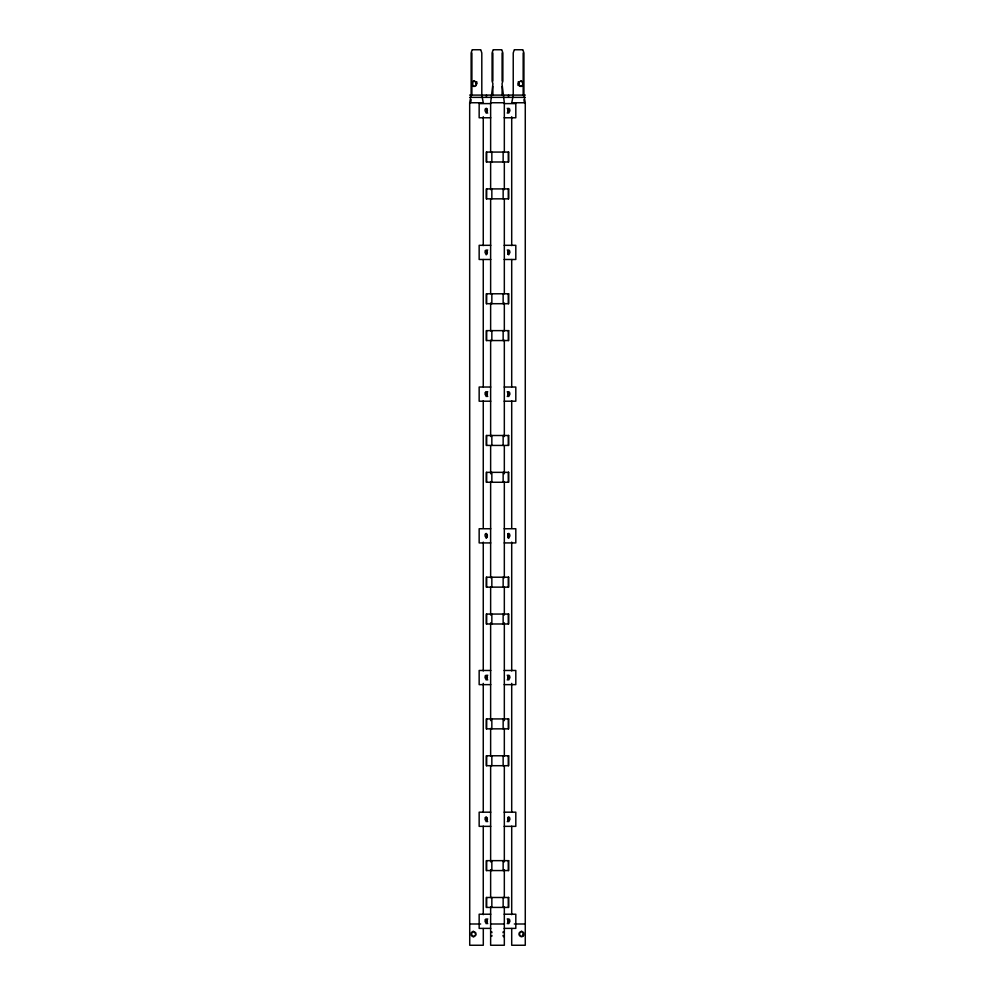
<?xml version="1.0" encoding="UTF-8"?>
<svg xmlns="http://www.w3.org/2000/svg" width="995" height="995" viewBox="0 0 995 995"><rect width="100%" height="100%" fill="white"/><g stroke="black" fill="none" stroke-linecap="round" stroke-linejoin="round"><path stroke-width="1.49" d="M511.704 928.546L511.704 945.25L525.273 945.25L525.273 102.746L523.93 95.097L523.93 52.984L522.91 49.75M470.647 102.746L471.145 99.687M483.296 928.546L483.296 945.25L469.727 945.25L469.677 102.746L471.132 95.097L471.132 52.984L472.14 49.75M511.791 102.746L513.233 95.097L513.233 52.984L514.253 49.75M490.635 152.434L490.635 102.746L492.923 83.767L492.09 81.068L492.09 52.984L493.11 49.75M491.754 936.37L491.94 935.412M503.01 932.701L503.209 931.743M486.853 108.99L486.853 112.385L487.712 113.094M508.109 254.111L508.109 250.703L507.251 249.994M486.853 534.128L486.853 537.536M508.109 537.536L508.109 534.128M486.853 817.567L486.853 820.975L487.712 821.671M475.722 935.387L475.722 932.725L473.06 931.382L471.294 932.725L471.294 935.387L473.06 936.73L475.299 935.387L475.647 934.056L474.354 931.743M475.61 85.669L476.518 83.767L475.61 81.864L473.769 81.068C471.207 81.515 471.207 86.005 473.769 86.453L476.033 85.669M519.39 81.864L518.482 83.767L519.39 85.669L521.231 86.453C523.818 86.018 523.818 81.503 521.231 81.068L518.98 81.864L518.034 83.767M475.958 83.767L476.903 81.864M517.922 85.284L518.681 83.767M522.512 936.37L523.246 932.725L521.479 931.382L519.266 932.701L519.266 935.412M507.251 113.094L508.457 110.694L507.251 108.281M487.712 249.994L486.853 250.703L486.853 254.111M487.712 391.707L486.505 394.119L487.712 396.532M507.251 396.532L508.457 394.119L507.251 391.707M487.712 675.145L486.505 677.545L487.712 679.958M507.251 679.958L508.457 677.545L507.251 675.145M507.251 821.671L508.109 820.975L508.109 817.567M487.712 918.895L486.505 921.295L487.712 923.708M507.251 923.708L508.457 921.295L507.251 918.895M473.496 931.382L471.742 932.701L471.729 935.387L473.496 936.73L474.777 936.37M472.762 49.75L480.175 49.75M493.731 49.75L501.219 49.75M514.863 49.75L522.3 49.75M469.628 95.097L525.323 95.097M469.628 97.361L525.323 97.361M469.677 102.746L483.259 102.746L481.804 95.097L481.804 52.984L480.796 49.75M490.635 102.746L504.328 102.746L504.328 152.434M511.704 102.746L525.372 102.746M490.759 103.604L479.155 103.604L479.155 117.771L490.759 117.771M504.179 103.604L515.808 103.604L515.808 117.771L504.179 117.771M490.759 245.317L479.155 245.317L479.155 259.484L490.759 259.484M504.179 245.317L515.808 245.317L515.808 259.484L504.179 259.484M490.759 387.03L479.155 387.03L479.155 401.209L490.759 401.209M504.179 387.03L515.808 387.03L515.808 401.209L504.179 401.209M490.759 528.743L479.155 528.743L479.155 542.922L490.759 542.922M504.179 528.743L515.808 528.743L515.808 542.922L504.179 542.922M490.759 670.468L479.155 670.468L479.155 684.635L490.759 684.635M504.179 670.468L515.808 670.468L515.808 684.635L504.179 684.635M490.759 812.181L479.155 812.181L479.155 826.347L490.759 826.347M504.179 812.181L515.808 812.181L515.808 826.347L504.179 826.347M490.759 914.218L479.155 914.218L479.155 928.385L490.759 928.385M504.179 914.218L515.808 914.218L515.808 928.385L504.179 928.385M469.677 923.994L480.66 923.994M490.635 923.994L504.328 923.994M514.315 923.994L525.273 923.994M521.902 936.73L520.621 936.37L519.315 934.056L520.621 931.743L521.902 931.382L523.681 932.725L523.681 935.387L522.935 936.37L520.198 936.37M518.98 85.669L520.858 86.453C523.42 86.043 523.42 81.478 520.858 81.068M474.155 86.453L472.799 85.719L472.724 81.864L474.155 81.068L476.033 81.864L476.978 83.767M503.47 936.73L503.01 935.412M518.171 81.864L519.116 83.767M501.841 49.75L502.861 52.984L502.861 81.068L502.027 83.767L504.328 102.746M491.754 931.743L491.94 932.701M523.917 99.687L524.415 102.746M523.171 52.984L523.171 95.097M511.704 116.726L511.704 245.578M511.704 259.546L511.704 386.844M511.704 400.823L511.704 528.121M511.704 542.088L511.704 670.941M511.704 683.366L511.704 812.218M511.704 826.186L511.704 914.679M508.52 95.097L508.52 97.361M508.37 152.073L508.395 161.986M508.37 188.913L508.395 198.838M508.37 293.786L508.395 303.699M508.37 330.626L508.395 340.551M508.37 435.499L508.395 445.424M508.37 472.351L508.395 482.264M508.37 577.212L508.395 587.137M508.37 614.064L508.395 623.977M508.37 718.925L508.395 728.85M508.37 755.777L508.395 765.702M508.37 860.65L508.395 870.563M508.37 897.49L508.395 907.415M504.328 161.75L504.328 189.684M504.328 199L504.328 293.699M504.328 303.015L504.328 330.962M504.328 340.278L504.328 436.531M504.328 445.847L504.328 473.782M504.328 481.543L504.328 577.796M504.328 587.112L504.328 615.059M504.328 622.82L504.328 720.629M504.328 728.39L504.328 756.324M504.328 765.64L504.328 861.894M504.328 869.655L504.328 897.602M504.328 906.918L504.328 945.25L490.635 945.25L490.635 906.918M503.147 152.073L503.147 161.986M503.147 188.913L503.147 198.838M503.147 293.786L503.147 303.699M503.147 330.626L503.147 340.551M503.147 435.499L503.147 445.424M503.147 472.351L503.147 482.264M503.147 577.212L503.147 587.137M503.147 614.064L503.147 623.977M503.147 718.925L503.147 728.85M503.147 755.777L503.147 765.702M503.147 860.65L503.147 870.563M503.147 897.49L503.147 907.415M502.102 52.984L502.102 81.068M502.102 86.453L502.102 95.097M492.861 52.984L492.861 81.068M492.861 86.453L492.861 95.097M491.841 152.073L491.841 161.986M491.841 188.913L491.841 198.838M491.841 293.786L491.841 303.699M491.841 330.626L491.841 340.551M491.841 435.499L491.841 445.424M491.841 472.351L491.841 482.264M491.841 577.212L491.841 587.137M491.841 614.064L491.841 623.977M491.841 718.925L491.841 728.85M491.841 755.777L491.841 765.702M491.841 860.65L491.841 870.563M491.841 897.49L491.841 907.415M490.635 161.75L490.635 189.684M490.635 199L490.635 293.699M490.635 303.015L490.635 330.962M490.635 340.278L490.635 436.531M490.635 445.847L490.635 473.782M490.635 481.543L490.635 577.796M490.635 587.112L490.635 615.059M490.635 622.82L490.635 720.629M490.635 728.39L490.635 756.324M490.635 765.64L490.635 861.894M490.635 869.655L490.635 897.602M486.617 152.073L486.58 161.986M486.617 188.913L486.58 198.838M486.617 293.786L486.58 303.699M486.617 330.626L486.58 340.551M486.617 435.499L486.58 445.424M486.617 472.351L486.58 482.264M486.617 577.212L486.58 587.137M486.617 614.064L486.58 623.977M486.617 718.925L486.58 728.85M486.617 755.777L486.58 765.702M486.617 860.65L486.58 870.563M486.617 897.49L486.58 907.415M486.431 95.097L486.431 97.361M483.259 116.726L483.259 245.578M483.259 259.546L483.259 386.844M483.259 400.823L483.259 528.121M483.259 542.088L483.259 670.941M483.259 683.366L483.259 812.218M483.259 826.186L483.259 914.679M471.891 52.984L471.891 95.097M485.386 108.99L485.025 110.694L486.232 113.094L487.438 110.694L487.09 108.99L486.232 108.281L485.386 108.99M507.873 108.99L507.873 112.385L508.731 113.094L509.925 110.694L509.577 108.99L508.731 108.281L507.873 108.99M485.386 250.703L485.025 252.407L486.232 254.807L487.438 252.407L486.232 249.994L485.386 250.703M507.873 250.703L507.873 254.111L508.731 254.807L509.925 252.407L509.577 250.703L508.731 249.994L507.873 250.703M485.386 392.416L485.025 394.119L486.232 396.532L487.438 394.119L487.09 392.416L486.232 391.707L485.386 392.416M507.873 392.416L507.873 395.823L508.731 396.532L509.925 394.119L509.577 392.416L508.731 391.707L507.873 392.416M485.386 534.128L485.025 535.832L486.232 538.245L487.438 535.832L486.232 533.419L485.386 534.128M507.873 534.128L507.873 537.536L508.731 538.245L509.925 535.832L509.577 534.128L508.731 533.419L507.873 534.128M485.386 675.841L485.025 677.545L486.232 679.958L487.438 677.545L486.232 675.145L485.386 675.841M507.873 675.841L507.873 679.249L508.731 679.958L509.925 677.545L509.577 675.841L508.731 675.145L507.873 675.841M485.386 817.567L485.025 819.271L486.232 821.671L487.438 819.271L486.232 816.858L485.386 817.567M485.386 919.591L485.025 921.295L486.232 923.708L487.438 921.295L486.232 918.895L485.386 919.591M507.873 817.567L507.873 820.975L508.731 821.671L509.925 819.271L509.577 817.567L508.731 816.858L507.873 817.567M507.873 919.591L507.873 922.999L508.731 923.708L509.925 921.295L509.577 919.591L508.731 918.895L507.873 919.591M508.632 152.073L486.344 152.073L486.344 161.986L508.632 161.986L508.632 152.073M508.632 188.913L486.344 188.913L486.344 198.838L508.632 198.838L508.632 188.913M508.632 293.786L486.344 293.786L486.344 303.699L508.632 303.699L508.632 293.786M508.632 330.626L486.344 330.626L486.344 340.551L508.632 340.551L508.632 330.626M508.632 435.499L486.344 435.499L486.344 445.424L508.632 445.424L508.632 435.499M508.632 472.351L486.344 472.351L486.344 482.264L508.632 482.264L508.632 472.351M508.632 577.212L486.344 577.212L486.344 587.137L508.632 587.137L508.632 577.212M508.632 614.064L486.344 614.064L486.344 623.977L508.632 623.977L508.632 614.064M508.632 718.925L486.344 718.925L486.344 728.85L508.632 728.85L508.632 718.925M508.632 755.777L486.344 755.777L486.344 765.702L508.632 765.702L508.632 755.777M508.632 860.65L486.344 860.65L486.344 870.563L508.632 870.563L508.632 860.65M508.632 897.49L486.344 897.49L486.344 907.415L508.632 907.415L508.632 897.49"/></g></svg>
